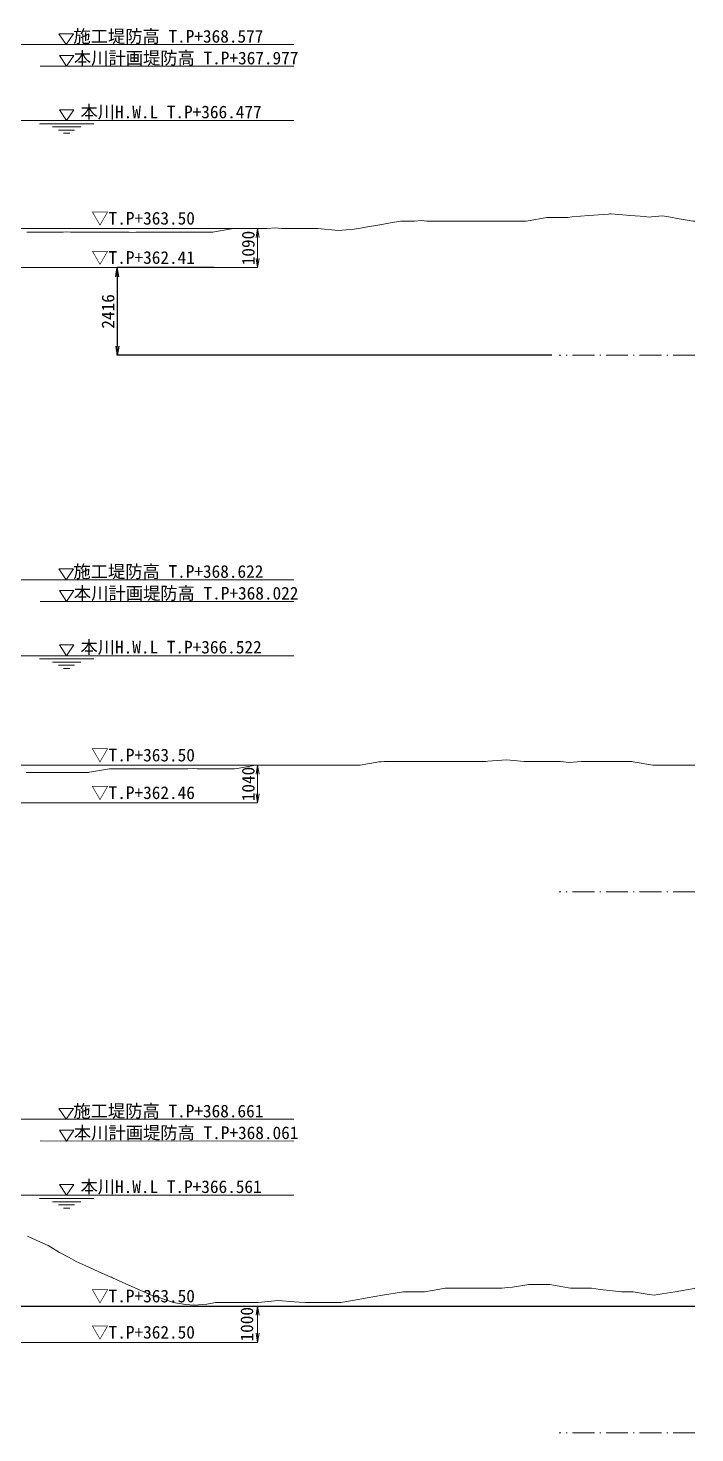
# Model space of a CAD drawing. Header units: millimetres. Extents: x 691041 to 859017, y -32657 to 158873.
# Drawn here: x 775029 to 793432, y 114609 to 153403 of the extents above; entities that cross this region are included whole.
import ezdxf
from ezdxf.enums import TextEntityAlignment as Align

# ---------------------------------------------------------------- set-up
doc = ezdxf.new("R2010")
doc.units = ezdxf.units.MM
doc.header["$LTSCALE"] = 100
doc.header["$PDSIZE"] = 300
doc.linetypes.add('SXF_一点短鎖線', pattern=[9.25, 6, -1.5, 0.25, -1.5])
doc.layers.get('Defpoints').update_dxf_attribs({"color": 153})
for name, color, linetype, lineweight in [('D-BGD', 7, 'Continuous', 13), ('D-BMK', 2, 'SXF_一点短鎖線', 13), ('D-BYP-STR2', 6, 'Continuous', 25), ('D-STR-DIM', 7, 'Continuous', 13), ('D-STR-HTXT', 7, 'Continuous', 13), ('D-STR-TXT', 7, 'Continuous', 13)]:
    doc.layers.add(name, color=color, linetype=linetype, lineweight=lineweight)
doc.styles.add('MS ゴシック', font='MS Gothic.ttf')
doc.styles.add('ＭＳ ゴシック', font='MS Gothic.ttf')
doc.dimstyles.new('DIM-100-F', dxfattribs={"dimscale": 100, "dimtxt": 3.5, "dimasz": 2.5, "dimexe": 0, "dimexo": 2, "dimgap": 0.8, "dimtad": 1, "dimdec": 0, "dimzin": 0, "dimdsep": 46, "dimtxsty": 'MS ゴシック', "dimblk": 'OPEN', "dimcen": 0.1, "dimclrd": 256, "dimclre": 256, "dimclrt": 256, "dimaunit": 1, "dimadec": 4, "dimazin": 0, "dimtfac": 1, "dimtdec": 0, "dimtmove": 2, "dimatfit": 3, "dimldrblk": 'OPEN', "dimfxl": 1, "dimtolj": 1, "dimtzin": 0, "dimlwd": -1, "dimlwe": -1, "dimarcsym": 2})

# ---------------------------------------------------------------- blocks, each defined once
blk = doc.blocks.new('_Open')
at = {"color": 0, "linetype": 'ByBlock', "lineweight": -2}
for p, q in [((-1, 0.17), (0, 0)), ((-1, -0.17), (0, 0)), ((0, 0), (-1, 0))]:
    blk.add_line(p, q, dxfattribs=at)
blk = doc.blocks.new('*D144')
at = {"layer": 'D-STR-DIM', "transparency": 16777216}
for p, q in [((773402, 147871), (781362, 147871)), ((781362, 147621), (781362, 147037)), ((774816, 146787), (781362, 146787))]:
    blk.add_line(p, q, dxfattribs=at)
at = {"layer": 'Defpoints', "color": 0, "transparency": 16777216}
for p in [(773202, 147871), (774616, 146787), (781362, 146787)]:
    blk.add_point(p, dxfattribs=at)
at = {"layer": 'D-STR-DIM', "transparency": 16777216, "xscale": 250, "yscale": 250, "zscale": 250}
for p, rotation in [((781362, 147871), 90), ((781362, 146787), 270)]:
    blk.add_blockref('_Open', p, dxfattribs=dict(at, rotation=rotation))
at = {"layer": 'D-STR-DIM', "transparency": 16777216, "insert": (781107, 147329), "char_height": 350, "attachment_point": 5, "rotation": 90, "style": 'MS ゴシック'}
blk.add_mtext('\\A1;1090', dxfattribs=at)
blk = doc.blocks.new('*D79')
at = {"layer": 'D-STR-DIM', "transparency": 16777216}
for p, q in [((774330, 133047), (781362, 133047)), ((781362, 132797), (781362, 132258)), ((774816, 132008), (781362, 132008))]:
    blk.add_line(p, q, dxfattribs=at)
at = {"layer": 'Defpoints', "color": 0, "transparency": 16777216}
for p in [(774130, 133047), (774616, 132008), (781362, 132008)]:
    blk.add_point(p, dxfattribs=at)
at = {"layer": 'D-STR-DIM', "transparency": 16777216, "xscale": 250, "yscale": 250, "zscale": 250}
for p, rotation in [((781362, 133047), 90), ((781362, 132008), 270)]:
    blk.add_blockref('_Open', p, dxfattribs=dict(at, rotation=rotation))
at = {"layer": 'D-STR-DIM', "transparency": 16777216, "insert": (781107, 132528), "char_height": 350, "attachment_point": 5, "rotation": 90, "style": 'MS ゴシック'}
blk.add_mtext('\\A1;1040', dxfattribs=at)
blk = doc.blocks.new('*D154')
at = {"layer": 'D-STR-DIM', "transparency": 16777216}
for p, q in [((774416, 118109), (781362, 118109)), ((781362, 117859), (781362, 117359)), ((774816, 117109), (781362, 117109))]:
    blk.add_line(p, q, dxfattribs=at)
at = {"layer": 'Defpoints', "color": 0, "transparency": 16777216}
for p in [(774216, 118109), (774616, 117109), (781362, 117109)]:
    blk.add_point(p, dxfattribs=at)
at = {"layer": 'D-STR-DIM', "transparency": 16777216, "xscale": 250, "yscale": 250, "zscale": 250}
for p, rotation in [((781362, 118109), 90), ((781362, 117109), 270)]:
    blk.add_blockref('_Open', p, dxfattribs=dict(at, rotation=rotation))
at = {"layer": 'D-STR-DIM', "transparency": 16777216, "insert": (781069, 117609), "char_height": 350, "attachment_point": 5, "rotation": 90, "style": 'MS ゴシック'}
blk.add_mtext('\\A1;1000', dxfattribs=at)
blk = doc.blocks.new('*D164')
at = {"layer": 'Defpoints', "transparency": 16777216}
for p, q in [((780158, 146787), (777491, 146787)), ((777491, 146537), (777491, 144621)), ((789486, 144371), (777491, 144371))]:
    blk.add_line(p, q, dxfattribs=at)
at = {"layer": 'Defpoints', "color": 0, "transparency": 16777216}
for p in [(780358, 146787), (777491, 144371), (789686, 144371)]:
    blk.add_point(p, dxfattribs=at)
at = {"layer": 'Defpoints', "transparency": 16777216, "xscale": 250, "yscale": 250, "zscale": 250}
for p, rotation in [((777491, 146787), 90), ((777491, 144371), 270)]:
    blk.add_blockref('_Open', p, dxfattribs=dict(at, rotation=rotation))
at = {"layer": 'Defpoints', "transparency": 16777216, "insert": (777236, 145579), "char_height": 350, "attachment_point": 5, "rotation": 90, "style": 'MS ゴシック'}
blk.add_mtext('\\A1;2416', dxfattribs=at)

msp = doc.modelspace()

# ---------------------------------------------------------------- linework, layer by layer
at = {"layer": 'D-BGD', "linetype": 'Continuous', "lineweight": 13}
for points in [[(793432.4, 148071.3), (793387.2, 148071.3), (793056, 148128.7), (792900.1, 148155.7), (792810.5, 148171.3), (792533.9, 148219.2), (792233.8, 148189.3), (792167.7, 148182.7), (792052.7, 148202.7), (791657.1, 148231.8), (791122.3, 148271.3), (791080.4, 148271.3), (791049.4, 148265.9), (790503.7, 148225.7), (790046.1, 148191.9), (789926.9, 148171.3), (789765.9, 148171.3), (789350.2, 148171.3), (789042.8, 148118), (788773.5, 148071.3), (788409.5, 148071.3), (788196.8, 148071.3), (788039.4, 148071.3), (787620.1, 148071.3), (787053.1, 148071.3), (787043.4, 148070.6), (787036.1, 148071.3), (786466.6, 148071.3), (786032.8, 148071.3), (785889.9, 148085.5), (785696.7, 148071.3), (785313.2, 148071.3), (785029.5, 148022.1), (784736.5, 147971.3), (784340.3, 147902.6), (784159.8, 147871.3), (784026.2, 147848.1), (783583, 147815.4), (783022.9, 147871.3), (783006.3, 147871.3), (782984, 147871.3), (782429.6, 147871.3), (782019.6, 147871.3), (781852.9, 147887.9), (781627.6, 147871.3), (781276.2, 147871.3), (781016.3, 147871.3), (780699.5, 147871.3), (780271.2, 147797), (780122.7, 147771.3), (780012.9, 147771.3), (779546, 147771.3), (779009.6, 147771.3), (778969.3, 147771.3), (778914.8, 147771.3), (778392.6, 147771.3), (778006.3, 147771.3), (777885.4, 147759.2), (777815.9, 147771.3), (777519.2, 147771.3), (777239.2, 147771.3), (777153, 147771.3), (777003, 147771.3), (776662.4, 147771.3), (776202, 147771.3), (776085.7, 147779.8), (775999.7, 147771.3), (775509, 147771.3), (774996.4, 147771.3)], [(793432.4, 133046.2), (793425.3, 133047.5), (793003.5, 133047.5), (792848.6, 133047.5), (792734, 133047.5), (792271.9, 133047.5), (791730.7, 133141.3), (791695.2, 133147.5), (791647.1, 133147.5), (791118.4, 133147.5), (790727.4, 133147.5), (790541.7, 133147.5), (790290.8, 133147.5), (789965, 133123.4), (789724, 133147.5), (789388.3, 133147.5), (788934.4, 133147.5), (788811.6, 133147.5), (788720.7, 133147.5), (788234.9, 133195.9), (787717.4, 133157.7), (787658.1, 133153.4), (787578, 133147.5), (787081.4, 133147.5), (786714.1, 133147.5), (786504.7, 133147.5), (786221.6, 133147.5), (785928, 133147.5), (785710.8, 133147.5), (785351.3, 133147.5), (784865.2, 133147.5), (784774.6, 133140.8), (784707.5, 133135.8), (784197.8, 133047.5), (783704.2, 133047.5), (783651.4, 133047.5), (783621.1, 133047.5), (783285.2, 133047.5), (783044.4, 133047.5), (782919, 133047.5), (782700.9, 133047.5), (782467.7, 133047.5), (782186.6, 133047.5), (781891, 133047.5), (781697.6, 133047.5), (781314.3, 133047.5), (780796.1, 132957.6), (780737.5, 132947.5), (780694.2, 132947.5), (780160.8, 132947.5), (779690.9, 132947.5), (779584.1, 132958.1), (779439.7, 132947.5), (779007.4, 132947.5), (778687.6, 132947.5), (778430.7, 132947.5), (778083.3, 132947.5), (777853.9, 132947.5), (777684.3, 132947.5), (777277.2, 132947.5), (776726.9, 132852), (776700.5, 132847.5), (776681, 132847.5), (776123.8, 132847.5), (775677.7, 132847.5), (775547.1, 132847.5), (775370.5, 132847.5), (774970.4, 132847.5)], [(793432.4, 118604.9), (793415.3, 118600.2), (792886.7, 118508.5), (792412, 118426.2), (792309.9, 118408.5), (792172, 118432.5), (791733.2, 118508.5), (791408.7, 118508.5), (791156.5, 118533.7), (790815.6, 118567.7), (790579.8, 118608.5), (790405.3, 118608.5), (790149.9, 118608.5), (790003.1, 118608.5), (789783.7, 118646.6), (789426.4, 118708.5), (789417.5, 118708.5), (789402, 118708.5), (788849.6, 118708.5), (788398.7, 118630.4), (788272.9, 118621.1), (788102.9, 118608.5), (787696.2, 118608.5), (787395.4, 118608.5), (787119.5, 118608.5), (786746.5, 118608.5), (786542.8, 118608.5), (786392.1, 118582.4), (785966.1, 118508.5), (785390.1, 118508.5), (785389.3, 118508.5), (785388.8, 118508.4), (784812.6, 118408.5), (784385.5, 118334.5), (784235.9, 118308.5), (784033.7, 118273.5), (783659.2, 118208.5), (783558.1, 118208.5), (783382.2, 118208.5), (783191.9, 118208.5), (783082.5, 118208.5), (782677.3, 118208.5), (782505.8, 118221.2), (782378.9, 118230.6), (781929, 118263.7), (781375.5, 118208.5), (781352.3, 118208.5), (781320.9, 118208.5), (780775.6, 118208.5), (780372.2, 118208.5), (780198.9, 118208.5), (779964.6, 118167.9), (779622.2, 118133.8), (779368.9, 118152.5), (779045.5, 118208.5), (778608.2, 118360.2), (778468.7, 118398.3), (778365.6, 118444.3), (777892, 118655.7), (777362.3, 118892.3), (777332.5, 118905.6), (777315.3, 118913.2), (776966.2, 119069.1), (776738.6, 119170.7), (776600, 119232.6), (776359, 119340.2), (776161.9, 119447.8), (775895.4, 119593.4), (775585.2, 119785.7), (775355.7, 119888.1), (775008.4, 120043.2)]]:
    msp.add_lwpolyline(points, dxfattribs=at)
at = {"layer": 'D-BMK', "linetype": 'SXF_一点短鎖線'}
for p, q in [((793432.4, 144371.3), (789685.7, 144371.3)), ((793432.4, 129547.5), (789685.7, 129547.5)), ((793432.4, 114608.5), (789685.7, 114608.5))]:
    msp.add_line(p, q, dxfattribs=at)
at = {"layer": 'D-BYP-STR2', "linetype": 'Continuous'}
msp.add_line((772216, 118108.5), (793432.4, 118108.5), dxfattribs=at)
at = {"layer": 'D-STR-HTXT', "linetype": 'Continuous'}
for p, q in [((776277.9, 153248.4), (775877.9, 153248.4)), ((776077.9, 152948.4), (775877.9, 153248.4)), ((776077.9, 152948.4), (776277.9, 153248.4)), ((782362.1, 152948.4), (762807.2, 152948.6)), ((776291.1, 152648.4), (775891.1, 152648.4)), ((776091.1, 152348.4), (775891.1, 152648.4)), ((776091.1, 152348.4), (776291.1, 152648.4)), ((782362.1, 152348.4), (775362.1, 152348.5)), ((782362.1, 138169.3), (762807.2, 138169.6)), ((776277.9, 138469.3), (775877.9, 138469.3)), ((776077.9, 138169.3), (775877.9, 138469.3)), ((776077.9, 138169.3), (776277.9, 138469.3)), ((776291.1, 137869.3), (775891.1, 137869.3)), ((776091.1, 137569.3), (775891.1, 137869.3)), ((776091.1, 137569.3), (776291.1, 137869.3)), ((782362.1, 137569.3), (775362.1, 137569.4)), ((776277.9, 123569.5), (775877.9, 123569.5)), ((776077.9, 123269.5), (775877.9, 123569.5)), ((776077.9, 123269.5), (776277.9, 123569.5)), ((782362.1, 123269.5), (762807.2, 123269.8)), ((782362.1, 122669.5), (775362.1, 122669.6)), ((776291.1, 122969.5), (775891.1, 122969.5)), ((776091.1, 122669.5), (775891.1, 122969.5)), ((776091.1, 122669.5), (776291.1, 122969.5))]:
    msp.add_line(p, q, dxfattribs=at)
at = {"layer": 'D-STR-HTXT'}
for p, q in [((776291.1, 151148.4), (775891.1, 151148.4)), ((776091.1, 150848.4), (775891.1, 151148.4)), ((776091.1, 150848.4), (776291.1, 151148.4)), ((764863.7, 150848.6), (782362.1, 150848.4)), ((776841.1, 150760.4), (775341.1, 150760.4)), ((776481.1, 150672.4), (775701.1, 150672.4)), ((776311.1, 150584.4), (775871.1, 150584.4)), ((776179.1, 150496.4), (776003.1, 150496.4)), ((776291.1, 136369.3), (775891.1, 136369.3)), ((776091.1, 136069.3), (775891.1, 136369.3)), ((776091.1, 136069.3), (776291.1, 136369.3)), ((764863.7, 136069.6), (782362.1, 136069.3)), ((776841.1, 135981.3), (775341.1, 135981.3)), ((776481.1, 135893.3), (775701.1, 135893.3)), ((776311.1, 135805.3), (775871.1, 135805.3)), ((776179.1, 135717.3), (776003.1, 135717.3)), ((776291.1, 121469.5), (775891.1, 121469.5)), ((776091.1, 121169.5), (775891.1, 121469.5)), ((776091.1, 121169.5), (776291.1, 121469.5)), ((764863.7, 121169.8), (782362.1, 121169.5)), ((776841.1, 121081.5), (775341.1, 121081.5)), ((776481.1, 120993.5), (775701.1, 120993.5)), ((776311.1, 120905.5), (775871.1, 120905.5)), ((776179.1, 120817.5), (776003.1, 120817.5))]:
    msp.add_line(p, q, dxfattribs=at)

# ---------------------------------------------------------------- texts
at = {"layer": 'D-STR-TXT', "ltscale": 0.01, "style": 'ＭＳ ゴシック'}
for s, p in [('施工堤防高 T.P+368.577', (776277.4, 153001)), ('本川計画堤防高 T.P+367.977', (776290.6, 152401)), ('本川H.W.L T.P+366.477', (776472.6, 150911.9)), ('施工堤防高 T.P+368.622', (776277.4, 138222)), ('本川計画堤防高 T.P+368.022', (776290.6, 137622)), ('本川H.W.L T.P+366.522', (776472.6, 136132.8)), ('施工堤防高 T.P+368.661', (776277.4, 123322.2)), ('本川計画堤防高 T.P+368.061', (776290.6, 122722.2)), ('本川H.W.L T.P+366.561', (776472.6, 121233))]:
    msp.add_text(s, height=350, dxfattribs=at).set_placement(p)
at = {"layer": 'D-STR-TXT', "style": 'ＭＳ ゴシック'}
for s, p in [('▽T.P+363.50', (778202.9, 147871.3)), ('▽T.P+362.41', (778202.9, 146787.4)), ('▽T.P+363.50', (778202.9, 133047.5)), ('▽T.P+362.46', (778202.9, 132008.3)), ('▽T.P+363.50', (778202.9, 118108.5)), ('▽T.P+362.50', (778202.9, 117108.5))]:
    msp.add_text(s, height=350, dxfattribs=at).set_placement(p, align=Align.BOTTOM_CENTER)

# ---------------------------------------------------------------- dimensions: what is measured, and where the dimension line sits
at = {"layer": 'D-STR-DIM'}
for base, p1, p2, text, picture, middle in [((781362.1, 146787.4), (773202.1, 147871.3), (774616, 146787.4), '1090', '*D144', (781107.1, 147329.3)), ((781362.1, 132008.3), (774129.9, 133047.5), (774616, 132008.3), '1040', '*D79', (781107.1, 132527.9))]:
    dim = msp.add_linear_dim(base=base, p1=p1, p2=p2, angle=90, text=text, dimstyle='DIM-100-F', dxfattribs=at)
    dim.commit()
    dim.dimension.update_dxf_attribs({"geometry": picture, "text_midpoint": middle})
dim = msp.add_linear_dim(base=(781362.1, 117108.5), p1=(774216, 118108.5), p2=(774616, 117108.5), angle=90, dimstyle='DIM-100-F', dxfattribs=at)
dim.commit()
dim.dimension.update_dxf_attribs({"geometry": '*D154', "text_midpoint": (781068.7, 117608.5), "dimtype": 160})
at = {"layer": 'Defpoints'}
dim = msp.add_linear_dim(base=(777490.8, 144371.3), p1=(780358.3, 146787.4), p2=(789685.7, 144371.3), angle=90, dimstyle='DIM-100-F', dxfattribs=at)
dim.commit()
dim.dimension.update_dxf_attribs({"geometry": '*D164', "text_midpoint": (777235.8, 145579.3)})

doc.saveas('drawing.dxf')
